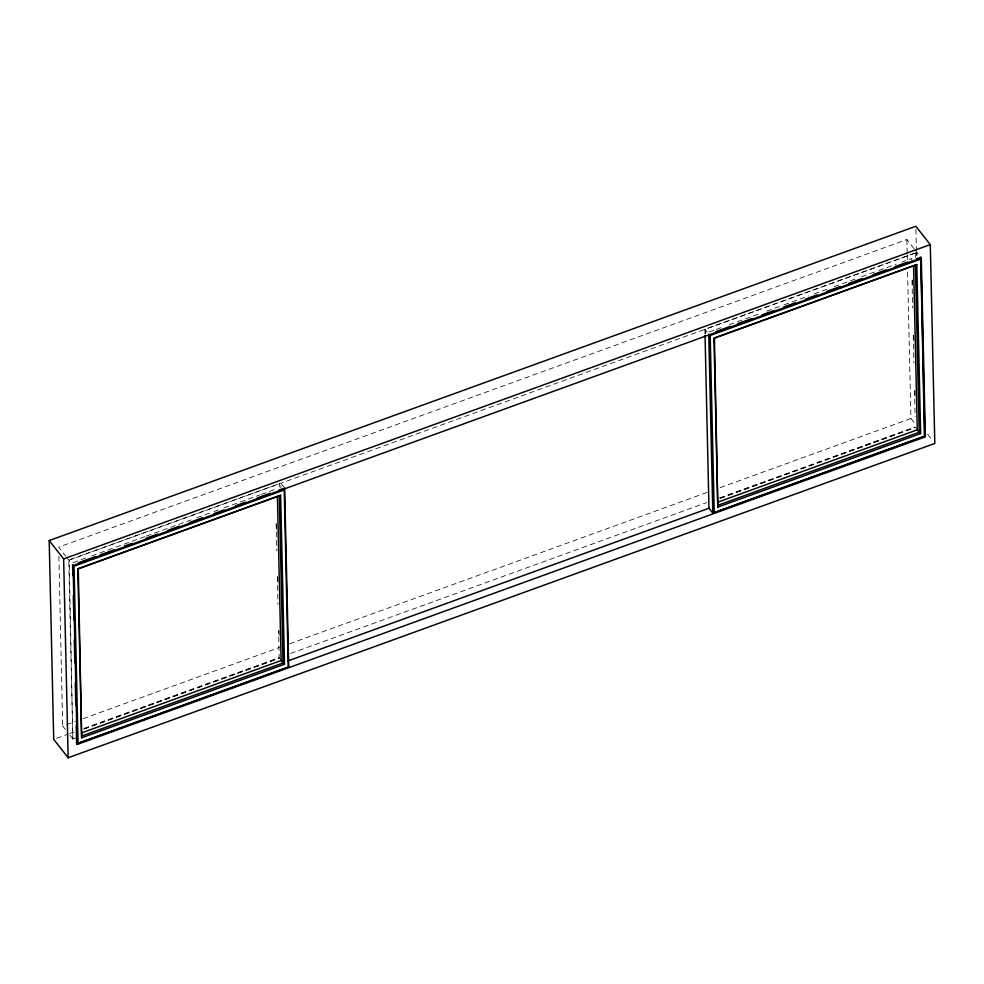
<?xml version="1.0" encoding="UTF-8"?>
<svg xmlns="http://www.w3.org/2000/svg" width="984" height="984" viewBox="0 0 984 984"><rect width="100%" height="100%" fill="white"/><g stroke="black" fill="none" stroke-linecap="round" stroke-linejoin="round"><path stroke-width="0.74" stroke-dasharray="4.92 3.69" d="M75.706 737.902L72.816 738.947L69.212 560.056L916.965 252.408L917.026 255.459M911.565 260.379L911.984 258.435L901.91 262.088M705.011 333.896L704.913 329.308L916.965 252.408M914.074 248.731L906.854 239.542L58.646 547.153L65.867 556.341M72.816 738.947L68.757 560.007L279.37 483.636M73.001 562.7L85.94 558.002M91.697 555.911L144.919 536.612M146.358 536.096L190.958 519.921M196.714 517.83L212.532 512.098M213.971 511.569L218.288 510.007M224.044 507.916L260.01 494.878M261.449 494.362L275.827 489.134M709.156 331.989L714.901 329.898M716.34 329.382L723.535 326.774M729.292 324.683L760.939 313.207M766.696 311.128L782.514 305.384M783.953 304.868L808.405 296M814.162 293.909L828.553 288.693M834.297 286.602L855.883 278.779M861.64 276.688L877.457 270.957M878.896 270.428L896.153 264.167M65.411 729.525L62.705 726.081L75.706 721.37M82.939 718.75L279.456 647.484M289.567 643.819L707.164 492.369M720.177 487.646L910.913 418.483L907.543 270.133M56.605 738.32L68.154 734.138M69.606 733.609L75.374 731.518M84.046 728.369L279.038 657.656M290.6 653.462L706.586 502.603M719.587 497.892L914.579 427.167M83.96 728.898L279.198 658.087L278.57 630.51M720.104 498.187L915.354 427.376M84.021 729.082L279.665 658.136M720.177 498.371L915.821 427.425M914.972 249.875L920.815 257.304M927.58 434.264L932.094 439.996M910.913 418.483L915.428 424.215M704.913 329.308L707.225 332.248M284.659 488.002L280.809 483.107L280.907 487.695M66.764 557.485L72.607 564.914M69.925 735.269L75.338 742.157M915.919 229.321L916.399 250.736M916.436 252.261L916.51 255.323M915.575 253.122L915.686 257.697M912.476 279.936L912.648 287.623M913.73 335.249L913.902 342.924M914.985 390.55L915.12 396.7M912.02 280.292L912.648 307.869M913.263 335.446L913.89 363.022M914.517 390.611L915.108 416.65M906.854 239.542L907.162 253.306M907.199 254.844L907.334 260.957M705.368 329.357L705.479 333.933M279.431 483.821L279.493 486.871M276.627 524.472L276.738 529.084M277.82 576.71L277.992 584.385M279.038 630.473L279.21 638.161M276.135 523.254L276.762 550.831M277.353 576.882L277.98 604.459M58.855 556.329L62.705 726.081"/><path stroke-width="1.48" d="M81.647 737.816L78.277 568.863L280.637 495.259L284.474 664.249L81.647 737.816L77.81 568.826L280.637 495.259M717.803 507.104L714.433 338.164L916.793 264.561L920.63 433.55L717.803 507.104L713.966 338.115L916.793 264.561M705.048 335.421L708.972 508.236L712.822 513.131L924.406 436.183L920.815 257.304L916.485 258.866M76.248 725.491L76.666 743.842L288.718 666.943L284.659 488.002M49.2 540.56L915.846 226.258L930.286 244.622L934.8 443.44L68.154 757.741L53.714 739.378L49.2 540.56L63.64 558.924L68.154 757.741M63.64 558.924L930.286 244.622M78.376 562.811L95.682 556.538M100.011 554.964L114.439 549.736M124.537 546.071L131.745 543.463M146.173 538.223L157.711 534.041M167.809 530.376L179.359 526.194M189.457 522.529L202.433 517.83M213.971 513.636L224.069 509.983M235.607 505.788L245.705 502.135M257.255 497.941L270.231 493.242M278.89 490.094L283.22 488.531M715.971 331.583L730.399 326.356M737.606 323.736L752.034 318.508M762.133 314.843L773.67 310.661M783.768 306.996L795.318 302.814M805.416 299.148L816.954 294.966M827.052 291.301L840.029 286.602M848.688 283.453L861.664 278.755M873.214 274.561L886.19 269.862M894.85 266.713L907.826 262.015M920.852 258.829L924.874 436.232L712.822 513.131L708.763 334.203L710.19 335.47L920.397 259.247M81.574 732.908L281.129 660.535L277.402 496.588M717.73 502.197L917.285 429.823L913.558 265.889M287.746 661.002L708.972 508.236M82.066 735.872L283.048 662.982L284.474 664.249M718.222 505.161L919.204 432.271L920.63 433.55M76.666 743.842L288.718 666.943M916.891 429.332L919.204 432.271L915.415 265.274M280.735 660.043L283.048 662.982L279.259 495.973M710.19 335.47L714.199 512.418M288.25 666.894L284.241 489.946L74.034 566.181L78.044 743.129M72.607 564.914L72.853 575.615M73.296 595.492L73.861 619.969M74.304 639.846L74.833 662.786M75.276 682.675L75.805 705.614M921.295 257.919L73.087 565.517L77.146 744.457L925.354 436.847L921.295 257.919"/></g></svg>
